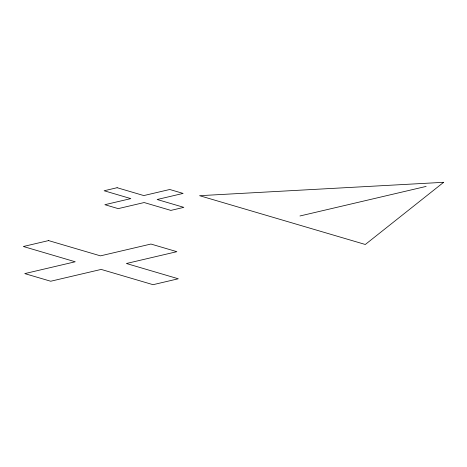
<?xml version="1.0" encoding="UTF-8"?>
<svg xmlns="http://www.w3.org/2000/svg" width="467" height="467" viewBox="0 0 467 467"><rect width="100%" height="100%" fill="white"/><g stroke="black" fill="none" stroke-linecap="round" stroke-linejoin="round"><path stroke-width="0.7" d="M299.966 215.976L426.132 186.415M443.65 182.311L365.311 244.48L199.578 195.685L443.65 182.311M117.112 187.716L104.135 190.758L130.824 198.615L104.865 204.698L118.204 208.626L144.163 202.544L170.852 210.401L183.835 207.36L157.145 199.502L183.105 193.42L169.76 189.491L143.801 195.574L117.112 187.716M48.586 240.593L23.35 246.506L75.234 261.777L24.769 273.604L50.705 281.239L101.176 269.418L153.053 284.689L178.289 278.781L126.405 263.505L176.87 251.678L150.929 244.043L100.463 255.863L48.586 240.593"/></g></svg>
